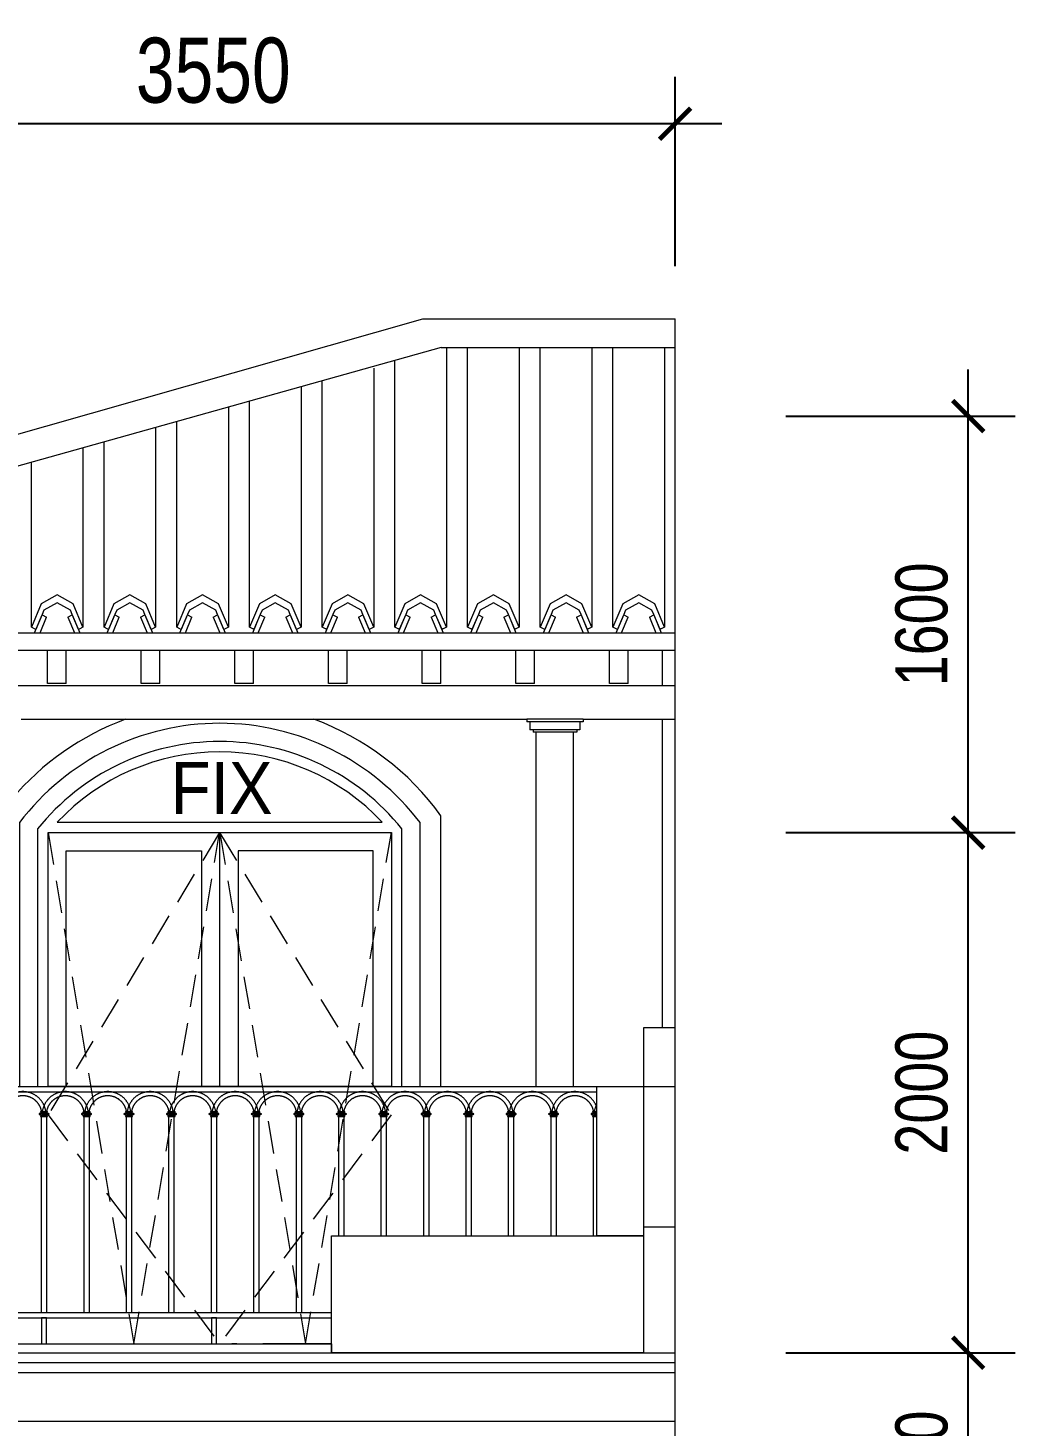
# Model space of a CAD drawing. Header units: millimetres. Extents: x -78046 to 260989, y -99288 to 158505.
# Drawn here: x 215670 to 219463, y 77367 to 82740 of the extents above; entities that cross this region are included whole.
import ezdxf
from ezdxf.xclip import XClip

# ---------------------------------------------------------------- set-up
doc = ezdxf.new("R2010")
doc.units = ezdxf.units.MM
doc.header["$LTSCALE"] = 100
doc.header["$XCLIPFRAME"] = 0
doc.header["$PDMODE"] = 98
doc.linetypes.add('HIDDEN', pattern=[0.375, 0.25, -0.125])
doc.layers.get('Defpoints').update_dxf_attribs({"lineweight": 13})
for name, color, linetype, lineweight in [('-DIM', 9, 'Continuous', 13), ('-DOOR', 137, 'Continuous', 9), ('-HATCH', 8, 'Continuous', 5), ('-HIDE', 3, 'HIDDEN', 13), ('-LINE1', 7, 'Continuous', 18), ('-LINE2', 252, 'Continuous', 9), ('-TEXT', 7, 'Continuous', 15)]:
    doc.layers.add(name, color=color, linetype=linetype, lineweight=lineweight)
doc.styles.add('AVANH', font='VHAVAN_2.TTF', dxfattribs={"width": 0.8})
doc.styles.add('X-5M-DH-TUM1$0$AVANTH', font='arial.ttf', dxfattribs={"width": 0.9})
doc.dimstyles.new('C_100A3', dxfattribs={"dimscale": 100, "dimtxt": 2.5, "dimasz": 1.2, "dimexe": 1.8, "dimexo": 0, "dimgap": 0.75, "dimtad": 1, "dimdec": 0, "dimzin": 0, "dimdsep": 46, "dimtxsty": 'AVANH', "dimblk": 'ARCHTICK', "dimcen": 0, "dimdle": 1.8, "dimclrd": 256, "dimclre": 256, "dimclrt": 7, "dimadec": 0, "dimazin": 0, "dimtfac": 0.0001, "dimtdec": 0, "dimtix": 1, "dimtmove": 2, "dimatfit": 3, "dimldrblk": 'ARCHTICK', "dimfxl": 1.8, "dimtolj": 1, "dimtzin": 0, "dimarcsym": 0})

# ---------------------------------------------------------------- blocks, each defined once
blk = doc.blocks.new('lancan')
for p, q in [((-1.1, 988.8), (6547.2, 988.8)), ((-1.1, 968.8), (6547.2, 968.8)), ((3262.4, 889), (3254.1, 884)), ((3254.1, 884), (3254.1, 882)), ((3264, 884), (3254.1, 884)), ((3254.1, 882), (3262.4, 876.9)), ((3264, 882), (3254.1, 882)), ((3260, 893), (3260, 891)), ((3260, 893), (3264, 893)), ((3260, 891), (3262.4, 891)), ((3260, 874.9), (3260, 872.9)), ((3260, 874.9), (3262.4, 874.9)), ((3260, 872.9), (3264, 872.9)), ((3262.4, 891), (3262.4, 889)), ((3262.4, 891), (3264, 891)), ((3262.4, 889), (3284.8, 889)), ((3262.4, 876.9), (3262.4, 874.9)), ((3262.4, 876.9), (3284.8, 876.9)), ((3262.4, 874.9), (3264, 874.9)), ((3264, 893), (3283.2, 893)), ((3283.2, 891), (3264, 891)), ((3264, 882), (3264, 884)), ((3264, 884), (3283.2, 884)), ((3264, 882), (3283.2, 882)), ((3283.2, 874.9), (3264, 874.9)), ((3264, 120), (3264, 872.9)), ((3264, 872.9), (3283.2, 872.9)), ((3283.2, 893), (3287.2, 893)), ((3283.2, 891), (3284.8, 891)), ((3283.2, 884), (3283.2, 882)), ((3283.2, 884), (3293, 884)), ((3283.2, 882), (3293, 882)), ((3283.2, 874.9), (3284.8, 874.9)), ((3283.2, 872.9), (3283.2, 120)), ((3283.2, 872.9), (3287.2, 872.9)), ((3284.8, 889), (3284.8, 891)), ((3284.8, 891), (3287.2, 891)), ((3293, 884), (3284.8, 889)), ((3284.8, 876.9), (3293, 882)), ((3284.8, 874.9), (3284.8, 876.9)), ((3284.8, 874.9), (3287.2, 874.9)), ((3287.2, 891), (3287.2, 893)), ((3287.2, 872.9), (3287.2, 874.9)), ((3293, 882), (3293, 884)), ((3425.6, 889), (3417.3, 884)), ((3417.3, 884), (3417.3, 882)), ((3427.2, 884), (3417.3, 884)), ((3417.3, 882), (3425.6, 876.9)), ((3427.2, 882), (3417.3, 882)), ((3423.2, 893), (3423.2, 891)), ((3423.2, 893), (3427.2, 893)), ((3423.2, 891), (3425.6, 891)), ((3423.2, 874.9), (3423.2, 872.9)), ((3423.2, 874.9), (3425.6, 874.9)), ((3423.2, 872.9), (3427.2, 872.9)), ((3425.6, 891), (3425.6, 889)), ((3425.6, 891), (3427.2, 891)), ((3425.6, 889), (3448, 889)), ((3425.6, 876.9), (3425.6, 874.9)), ((3425.6, 876.9), (3448, 876.9)), ((3425.6, 874.9), (3427.2, 874.9)), ((3427.2, 893), (3446.4, 893)), ((3446.4, 891), (3427.2, 891)), ((3427.2, 882), (3427.2, 884)), ((3427.2, 884), (3446.4, 884)), ((3427.2, 882), (3446.4, 882)), ((3446.4, 874.9), (3427.2, 874.9)), ((3427.2, 120), (3427.2, 872.9)), ((3427.2, 872.9), (3446.4, 872.9)), ((3446.4, 893), (3450.4, 893)), ((3446.4, 891), (3448, 891)), ((3446.4, 884), (3446.4, 882)), ((3446.4, 884), (3456.2, 884)), ((3446.4, 882), (3456.2, 882)), ((3446.4, 874.9), (3448, 874.9)), ((3446.4, 872.9), (3446.4, 120)), ((3446.4, 872.9), (3450.4, 872.9)), ((3448, 889), (3448, 891)), ((3448, 891), (3450.4, 891)), ((3456.2, 884), (3448, 889)), ((3448, 876.9), (3456.2, 882)), ((3448, 874.9), (3448, 876.9)), ((3448, 874.9), (3450.4, 874.9)), ((3450.4, 891), (3450.4, 893)), ((3450.4, 872.9), (3450.4, 874.9)), ((3456.2, 882), (3456.2, 884)), ((3588.8, 889), (3580.5, 884)), ((3580.5, 884), (3580.5, 882)), ((3590.4, 884), (3580.5, 884)), ((3580.5, 882), (3588.8, 876.9)), ((3590.4, 882), (3580.5, 882)), ((3586.4, 893), (3586.4, 891)), ((3586.4, 893), (3590.4, 893)), ((3586.4, 891), (3588.8, 891)), ((3586.4, 874.9), (3586.4, 872.9)), ((3586.4, 874.9), (3588.8, 874.9)), ((3586.4, 872.9), (3590.4, 872.9)), ((3588.8, 891), (3588.8, 889)), ((3588.8, 891), (3590.4, 891)), ((3588.8, 889), (3611.2, 889)), ((3588.8, 876.9), (3588.8, 874.9)), ((3588.8, 876.9), (3611.2, 876.9)), ((3588.8, 874.9), (3590.4, 874.9)), ((3590.4, 893), (3609.6, 893)), ((3609.6, 891), (3590.4, 891)), ((3590.4, 882), (3590.4, 884)), ((3590.4, 884), (3609.6, 884)), ((3590.4, 882), (3609.6, 882)), ((3609.6, 874.9), (3590.4, 874.9)), ((3590.4, 120), (3590.4, 872.9)), ((3590.4, 872.9), (3609.6, 872.9)), ((3609.6, 893), (3613.6, 893)), ((3609.6, 891), (3611.2, 891)), ((3609.6, 884), (3609.6, 882)), ((3609.6, 884), (3619.4, 884)), ((3609.6, 882), (3619.4, 882)), ((3609.6, 874.9), (3611.2, 874.9)), ((3609.6, 872.9), (3609.6, 120)), ((3609.6, 872.9), (3613.6, 872.9)), ((3611.2, 889), (3611.2, 891)), ((3611.2, 891), (3613.6, 891)), ((3619.4, 884), (3611.2, 889)), ((3611.2, 876.9), (3619.4, 882)), ((3611.2, 874.9), (3611.2, 876.9)), ((3611.2, 874.9), (3613.6, 874.9)), ((3613.6, 891), (3613.6, 893)), ((3613.6, 872.9), (3613.6, 874.9)), ((3619.4, 882), (3619.4, 884)), ((3752, 889), (3743.7, 884)), ((3743.7, 884), (3743.7, 882)), ((3753.6, 884), (3743.7, 884)), ((3743.7, 882), (3752, 876.9)), ((3753.6, 882), (3743.7, 882)), ((3749.6, 893), (3749.6, 891)), ((3749.6, 893), (3753.6, 893)), ((3749.6, 891), (3752, 891)), ((3749.6, 874.9), (3749.6, 872.9)), ((3749.6, 874.9), (3752, 874.9)), ((3749.6, 872.9), (3753.6, 872.9)), ((3752, 891), (3752, 889)), ((3752, 891), (3753.6, 891)), ((3752, 889), (3774.4, 889)), ((3752, 876.9), (3752, 874.9)), ((3752, 876.9), (3774.4, 876.9)), ((3752, 874.9), (3753.6, 874.9)), ((3753.6, 893), (3772.8, 893)), ((3772.8, 891), (3753.6, 891)), ((3753.6, 882), (3753.6, 884)), ((3753.6, 884), (3772.8, 884)), ((3753.6, 882), (3772.8, 882)), ((3772.8, 874.9), (3753.6, 874.9)), ((3753.6, 120), (3753.6, 872.9)), ((3753.6, 872.9), (3772.8, 872.9)), ((3772.8, 893), (3776.8, 893)), ((3772.8, 891), (3774.4, 891)), ((3772.8, 884), (3772.8, 882)), ((3772.8, 884), (3782.6, 884)), ((3772.8, 882), (3782.6, 882)), ((3772.8, 874.9), (3774.4, 874.9)), ((3772.8, 872.9), (3772.8, 120)), ((3772.8, 872.9), (3776.8, 872.9)), ((3774.4, 889), (3774.4, 891)), ((3774.4, 891), (3776.8, 891)), ((3782.6, 884), (3774.4, 889)), ((3774.4, 876.9), (3782.6, 882)), ((3774.4, 874.9), (3774.4, 876.9)), ((3774.4, 874.9), (3776.8, 874.9)), ((3776.8, 891), (3776.8, 893)), ((3776.8, 872.9), (3776.8, 874.9)), ((3782.6, 882), (3782.6, 884)), ((3915.2, 889), (3906.9, 884)), ((3906.9, 884), (3906.9, 882)), ((3916.8, 884), (3906.9, 884)), ((3906.9, 882), (3915.2, 876.9)), ((3916.8, 882), (3906.9, 882)), ((3912.8, 893), (3912.8, 891)), ((3912.8, 893), (3916.8, 893)), ((3912.8, 891), (3915.2, 891)), ((3912.8, 874.9), (3912.8, 872.9)), ((3912.8, 874.9), (3915.2, 874.9)), ((3912.8, 872.9), (3916.8, 872.9)), ((3915.2, 891), (3915.2, 889)), ((3915.2, 891), (3916.8, 891)), ((3915.2, 889), (3937.6, 889)), ((3915.2, 876.9), (3915.2, 874.9)), ((3915.2, 876.9), (3937.6, 876.9)), ((3915.2, 874.9), (3916.8, 874.9)), ((3916.8, 893), (3936, 893)), ((3936, 891), (3916.8, 891)), ((3916.8, 882), (3916.8, 884)), ((3916.8, 884), (3936, 884)), ((3916.8, 882), (3936, 882)), ((3936, 874.9), (3916.8, 874.9)), ((3916.8, 120), (3916.8, 872.9)), ((3916.8, 872.9), (3936, 872.9)), ((3936, 893), (3940, 893)), ((3936, 891), (3937.6, 891)), ((3936, 884), (3936, 882)), ((3936, 884), (3945.8, 884)), ((3936, 882), (3945.8, 882)), ((3936, 874.9), (3937.6, 874.9)), ((3936, 872.9), (3936, 120)), ((3936, 872.9), (3940, 872.9)), ((3937.6, 889), (3937.6, 891)), ((3937.6, 891), (3940, 891)), ((3945.8, 884), (3937.6, 889)), ((3937.6, 876.9), (3945.8, 882)), ((3937.6, 874.9), (3937.6, 876.9)), ((3937.6, 874.9), (3940, 874.9)), ((3940, 891), (3940, 893)), ((3940, 872.9), (3940, 874.9)), ((3945.8, 882), (3945.8, 884)), ((4078.4, 889), (4070.1, 884)), ((4070.1, 884), (4070.1, 882)), ((4080, 884), (4070.1, 884)), ((4070.1, 882), (4078.4, 876.9)), ((4080, 882), (4070.1, 882)), ((4076, 893), (4076, 891)), ((4076, 893), (4080, 893)), ((4076, 891), (4078.4, 891)), ((4076, 874.9), (4076, 872.9)), ((4076, 874.9), (4078.4, 874.9)), ((4076, 872.9), (4080, 872.9)), ((4078.4, 891), (4078.4, 889)), ((4078.4, 891), (4080, 891)), ((4078.4, 889), (4100.8, 889)), ((4078.4, 876.9), (4078.4, 874.9)), ((4078.4, 876.9), (4100.8, 876.9)), ((4078.4, 874.9), (4080, 874.9)), ((4080, 893), (4099.2, 893)), ((4099.2, 891), (4080, 891)), ((4080, 882), (4080, 884)), ((4080, 884), (4099.2, 884)), ((4080, 882), (4099.2, 882)), ((4099.2, 874.9), (4080, 874.9)), ((4080, 120), (4080, 872.9)), ((4080, 872.9), (4099.2, 872.9)), ((4099.2, 893), (4103.2, 893)), ((4099.2, 891), (4100.8, 891)), ((4099.2, 884), (4099.2, 882)), ((4099.2, 884), (4109, 884)), ((4099.2, 882), (4109, 882)), ((4099.2, 874.9), (4100.8, 874.9)), ((4099.2, 872.9), (4099.2, 120)), ((4099.2, 872.9), (4103.2, 872.9)), ((4100.8, 889), (4100.8, 891)), ((4100.8, 891), (4103.2, 891)), ((4109, 884), (4100.8, 889)), ((4100.8, 876.9), (4109, 882)), ((4100.8, 874.9), (4100.8, 876.9)), ((4100.8, 874.9), (4103.2, 874.9)), ((4103.2, 891), (4103.2, 893)), ((4103.2, 872.9), (4103.2, 874.9)), ((4109, 882), (4109, 884)), ((4241.6, 889), (4233.3, 884)), ((4233.3, 884), (4233.3, 882)), ((4243.2, 884), (4233.3, 884)), ((4233.3, 882), (4241.6, 876.9)), ((4243.2, 882), (4233.3, 882)), ((4239.2, 893), (4239.2, 891)), ((4239.2, 893), (4243.2, 893)), ((4239.2, 891), (4241.6, 891)), ((4239.2, 874.9), (4239.2, 872.9)), ((4239.2, 874.9), (4241.6, 874.9)), ((4239.2, 872.9), (4243.2, 872.9)), ((4241.6, 891), (4241.6, 889)), ((4241.6, 891), (4243.2, 891)), ((4241.6, 889), (4264, 889)), ((4241.6, 876.9), (4241.6, 874.9)), ((4241.6, 876.9), (4264, 876.9)), ((4241.6, 874.9), (4243.2, 874.9)), ((4243.2, 893), (4262.4, 893)), ((4262.4, 891), (4243.2, 891)), ((4243.2, 882), (4243.2, 884)), ((4243.2, 884), (4262.4, 884)), ((4243.2, 882), (4262.4, 882)), ((4262.4, 874.9), (4243.2, 874.9)), ((4243.2, 120), (4243.2, 872.9)), ((4243.2, 872.9), (4262.4, 872.9)), ((4262.4, 893), (4266.4, 893)), ((4262.4, 891), (4264, 891)), ((4262.4, 884), (4262.4, 882)), ((4262.4, 884), (4272.2, 884)), ((4262.4, 882), (4272.2, 882)), ((4262.4, 874.9), (4264, 874.9)), ((4262.4, 872.9), (4262.4, 120)), ((4262.4, 872.9), (4266.4, 872.9)), ((4264, 889), (4264, 891)), ((4264, 891), (4266.4, 891)), ((4272.2, 884), (4264, 889)), ((4264, 876.9), (4272.2, 882)), ((4264, 874.9), (4264, 876.9)), ((4264, 874.9), (4266.4, 874.9)), ((4266.4, 891), (4266.4, 893)), ((4266.4, 872.9), (4266.4, 874.9)), ((4272.2, 882), (4272.2, 884)), ((4404.8, 889), (4396.5, 884)), ((4396.5, 884), (4396.5, 882)), ((4406.4, 884), (4396.5, 884)), ((4396.5, 882), (4404.8, 876.9)), ((4406.4, 882), (4396.5, 882)), ((4402.4, 893), (4402.4, 891)), ((4402.4, 893), (4406.4, 893)), ((4402.4, 891), (4404.8, 891)), ((4402.4, 874.9), (4402.4, 872.9)), ((4402.4, 874.9), (4404.8, 874.9)), ((4402.4, 872.9), (4406.4, 872.9)), ((4404.8, 891), (4404.8, 889)), ((4404.8, 891), (4406.4, 891)), ((4404.8, 889), (4427.1, 889)), ((4404.8, 876.9), (4404.8, 874.9)), ((4404.8, 876.9), (4427.1, 876.9)), ((4404.8, 874.9), (4406.4, 874.9)), ((4406.4, 893), (4425.6, 893)), ((4425.6, 891), (4406.4, 891)), ((4406.4, 882), (4406.4, 884)), ((4406.4, 884), (4425.6, 884)), ((4406.4, 882), (4425.6, 882)), ((4425.6, 874.9), (4406.4, 874.9)), ((4406.4, 120), (4406.4, 872.9)), ((4406.4, 872.9), (4425.6, 872.9)), ((4425.6, 893), (4429.5, 893)), ((4425.6, 891), (4427.1, 891)), ((4425.6, 884), (4425.6, 882)), ((4425.6, 884), (4435.4, 884)), ((4425.6, 882), (4435.4, 882)), ((4425.6, 874.9), (4427.1, 874.9)), ((4425.6, 872.9), (4425.6, 120)), ((4425.6, 872.9), (4429.5, 872.9)), ((4427.1, 889), (4427.1, 891)), ((4427.1, 891), (4429.5, 891)), ((4435.4, 884), (4427.1, 889)), ((4427.1, 876.9), (4435.4, 882)), ((4427.1, 874.9), (4427.1, 876.9)), ((4427.1, 874.9), (4429.5, 874.9)), ((4429.5, 891), (4429.5, 893)), ((4429.5, 872.9), (4429.5, 874.9)), ((4435.4, 882), (4435.4, 884)), ((4568, 889), (4559.7, 884)), ((4559.7, 884), (4559.7, 882)), ((4569.6, 884), (4559.7, 884)), ((4559.7, 882), (4568, 876.9)), ((4569.6, 882), (4559.7, 882)), ((4565.6, 893), (4565.6, 891)), ((4565.6, 893), (4569.6, 893)), ((4565.6, 891), (4568, 891)), ((4565.6, 874.9), (4565.6, 872.9)), ((4565.6, 874.9), (4568, 874.9)), ((4565.6, 872.9), (4569.6, 872.9)), ((4568, 891), (4568, 889)), ((4568, 891), (4569.6, 891)), ((4568, 889), (4590.3, 889)), ((4568, 876.9), (4568, 874.9)), ((4568, 876.9), (4590.3, 876.9)), ((4568, 874.9), (4569.6, 874.9)), ((4569.6, 893), (4588.8, 893)), ((4588.8, 891), (4569.6, 891)), ((4569.6, 882), (4569.6, 884)), ((4569.6, 884), (4588.8, 884)), ((4569.6, 882), (4588.8, 882)), ((4588.8, 874.9), (4569.6, 874.9)), ((4569.6, 120), (4569.6, 872.9)), ((4569.6, 872.9), (4588.8, 872.9)), ((4588.8, 893), (4592.7, 893)), ((4588.8, 891), (4590.3, 891)), ((4588.8, 884), (4588.8, 882)), ((4588.8, 884), (4598.6, 884)), ((4588.8, 882), (4598.6, 882)), ((4588.8, 874.9), (4590.3, 874.9)), ((4588.8, 872.9), (4588.8, 120)), ((4588.8, 872.9), (4592.7, 872.9)), ((4590.3, 889), (4590.3, 891)), ((4590.3, 891), (4592.7, 891)), ((4598.6, 884), (4590.3, 889)), ((4590.3, 876.9), (4598.6, 882)), ((4590.3, 874.9), (4590.3, 876.9)), ((4590.3, 874.9), (4592.7, 874.9)), ((4592.7, 891), (4592.7, 893)), ((4592.7, 872.9), (4592.7, 874.9)), ((4598.6, 882), (4598.6, 884)), ((4731.2, 889), (4722.9, 884)), ((4722.9, 884), (4722.9, 882)), ((4732.8, 884), (4722.9, 884)), ((4722.9, 882), (4731.2, 876.9)), ((4732.8, 882), (4722.9, 882)), ((4728.8, 893), (4728.8, 891)), ((4728.8, 893), (4732.8, 893)), ((4728.8, 891), (4731.2, 891)), ((4728.8, 874.9), (4728.8, 872.9)), ((4728.8, 874.9), (4731.2, 874.9)), ((4728.8, 872.9), (4732.8, 872.9)), ((4731.2, 891), (4731.2, 889)), ((4731.2, 891), (4732.8, 891)), ((4731.2, 889), (4753.5, 889)), ((4731.2, 876.9), (4731.2, 874.9)), ((4731.2, 876.9), (4753.5, 876.9)), ((4731.2, 874.9), (4732.8, 874.9)), ((4732.8, 893), (4752, 893)), ((4752, 891), (4732.8, 891)), ((4732.8, 882), (4732.8, 884)), ((4732.8, 884), (4752, 884)), ((4732.8, 882), (4752, 882)), ((4752, 874.9), (4732.8, 874.9)), ((4732.8, 120), (4732.8, 872.9)), ((4732.8, 872.9), (4752, 872.9)), ((4752, 893), (4755.9, 893)), ((4752, 891), (4753.5, 891)), ((4752, 884), (4752, 882)), ((4752, 884), (4761.8, 884)), ((4752, 882), (4761.8, 882)), ((4752, 874.9), (4753.5, 874.9)), ((4752, 872.9), (4752, 120)), ((4752, 872.9), (4755.9, 872.9)), ((4753.5, 889), (4753.5, 891)), ((4753.5, 891), (4755.9, 891)), ((4761.8, 884), (4753.5, 889)), ((4753.5, 876.9), (4761.8, 882)), ((4753.5, 874.9), (4753.5, 876.9)), ((4753.5, 874.9), (4755.9, 874.9)), ((4755.9, 891), (4755.9, 893)), ((4755.9, 872.9), (4755.9, 874.9)), ((4761.8, 882), (4761.8, 884)), ((4894.4, 889), (4886.1, 884)), ((4886.1, 884), (4886.1, 882)), ((4896, 884), (4886.1, 884)), ((4886.1, 882), (4894.4, 876.9)), ((4896, 882), (4886.1, 882)), ((4892, 893), (4892, 891)), ((4892, 893), (4896, 893)), ((4892, 891), (4894.4, 891)), ((4892, 874.9), (4892, 872.9)), ((4892, 874.9), (4894.4, 874.9)), ((4892, 872.9), (4896, 872.9)), ((4894.4, 891), (4894.4, 889)), ((4894.4, 891), (4896, 891)), ((4894.4, 889), (4916.7, 889)), ((4894.4, 876.9), (4894.4, 874.9)), ((4894.4, 876.9), (4916.7, 876.9)), ((4894.4, 874.9), (4896, 874.9)), ((4896, 893), (4915.2, 893)), ((4915.2, 891), (4896, 891)), ((4896, 882), (4896, 884)), ((4896, 884), (4915.2, 884)), ((4896, 882), (4915.2, 882)), ((4915.2, 874.9), (4896, 874.9)), ((4896, 120), (4896, 872.9)), ((4896, 872.9), (4915.2, 872.9)), ((4915.2, 893), (4919.1, 893)), ((4915.2, 891), (4916.7, 891)), ((4915.2, 884), (4915.2, 882)), ((4915.2, 884), (4925, 884)), ((4915.2, 882), (4925, 882)), ((4915.2, 874.9), (4916.7, 874.9)), ((4915.2, 872.9), (4915.2, 120)), ((4915.2, 872.9), (4919.1, 872.9)), ((4916.7, 889), (4916.7, 891)), ((4916.7, 891), (4919.1, 891)), ((4925, 884), (4916.7, 889)), ((4916.7, 876.9), (4925, 882)), ((4916.7, 874.9), (4916.7, 876.9)), ((4916.7, 874.9), (4919.1, 874.9)), ((4919.1, 891), (4919.1, 893)), ((4919.1, 872.9), (4919.1, 874.9)), ((4925, 882), (4925, 884)), ((5057.6, 889), (5049.3, 884)), ((5049.3, 884), (5049.3, 882)), ((5059.2, 884), (5049.3, 884)), ((5049.3, 882), (5057.6, 876.9)), ((5059.2, 882), (5049.3, 882)), ((5055.2, 893), (5055.2, 891)), ((5055.2, 893), (5059.2, 893)), ((5055.2, 891), (5057.6, 891)), ((5055.2, 874.9), (5055.2, 872.9)), ((5055.2, 874.9), (5057.6, 874.9)), ((5055.2, 872.9), (5059.2, 872.9)), ((5057.6, 891), (5057.6, 889)), ((5057.6, 891), (5059.2, 891)), ((5057.6, 889), (5079.9, 889)), ((5057.6, 876.9), (5057.6, 874.9)), ((5057.6, 876.9), (5079.9, 876.9)), ((5057.6, 874.9), (5059.2, 874.9)), ((5059.2, 893), (5078.4, 893)), ((5078.4, 891), (5059.2, 891)), ((5059.2, 882), (5059.2, 884)), ((5059.2, 884), (5078.4, 884)), ((5059.2, 882), (5078.4, 882)), ((5078.4, 874.9), (5059.2, 874.9)), ((5059.2, 120), (5059.2, 872.9)), ((5059.2, 872.9), (5078.4, 872.9)), ((5078.4, 893), (5082.3, 893)), ((5078.4, 891), (5079.9, 891)), ((5078.4, 884), (5078.4, 882)), ((5078.4, 884), (5088.2, 884)), ((5078.4, 882), (5088.2, 882)), ((5078.4, 874.9), (5079.9, 874.9)), ((5078.4, 872.9), (5078.4, 120)), ((5078.4, 872.9), (5082.3, 872.9)), ((5079.9, 889), (5079.9, 891)), ((5079.9, 891), (5082.3, 891)), ((5088.2, 884), (5079.9, 889)), ((5079.9, 876.9), (5088.2, 882)), ((5079.9, 874.9), (5079.9, 876.9)), ((5079.9, 874.9), (5082.3, 874.9)), ((5082.3, 891), (5082.3, 893)), ((5082.3, 872.9), (5082.3, 874.9)), ((5088.2, 882), (5088.2, 884)), ((5220.8, 889), (5212.5, 884)), ((5212.5, 884), (5212.5, 882)), ((5222.4, 884), (5212.5, 884)), ((5212.5, 882), (5220.8, 876.9)), ((5222.4, 882), (5212.5, 882)), ((5218.4, 893), (5218.4, 891)), ((5218.4, 893), (5222.4, 893)), ((5218.4, 891), (5220.8, 891)), ((5218.4, 874.9), (5218.4, 872.9)), ((5218.4, 874.9), (5220.8, 874.9)), ((5218.4, 872.9), (5222.4, 872.9)), ((5220.8, 891), (5220.8, 889)), ((5220.8, 891), (5222.4, 891)), ((5220.8, 889), (5243.1, 889)), ((5220.8, 876.9), (5220.8, 874.9)), ((5220.8, 876.9), (5243.1, 876.9)), ((5220.8, 874.9), (5222.4, 874.9)), ((5222.4, 893), (5241.6, 893)), ((5241.6, 891), (5222.4, 891)), ((5222.4, 882), (5222.4, 884)), ((5222.4, 884), (5241.6, 884)), ((5222.4, 882), (5241.6, 882)), ((5241.6, 874.9), (5222.4, 874.9)), ((5222.4, 120), (5222.4, 872.9)), ((5222.4, 872.9), (5241.6, 872.9)), ((5241.6, 893), (5245.5, 893)), ((5241.6, 891), (5243.1, 891)), ((5241.6, 884), (5241.6, 882)), ((5241.6, 884), (5251.4, 884)), ((5241.6, 882), (5251.4, 882)), ((5241.6, 874.9), (5243.1, 874.9)), ((5241.6, 872.9), (5241.6, 120)), ((5241.6, 872.9), (5245.5, 872.9)), ((5243.1, 889), (5243.1, 891)), ((5243.1, 891), (5245.5, 891)), ((5251.4, 884), (5243.1, 889)), ((5243.1, 876.9), (5251.4, 882)), ((5243.1, 874.9), (5243.1, 876.9)), ((5243.1, 874.9), (5245.5, 874.9)), ((5245.5, 891), (5245.5, 893)), ((5245.5, 872.9), (5245.5, 874.9)), ((5251.4, 882), (5251.4, 884)), ((5384, 889), (5375.7, 884)), ((5375.7, 884), (5375.7, 882)), ((5385.6, 884), (5375.7, 884)), ((5375.7, 882), (5384, 876.9)), ((5385.6, 882), (5375.7, 882)), ((5381.6, 893), (5381.6, 891)), ((5381.6, 893), (5385.6, 893)), ((5381.6, 891), (5384, 891)), ((5381.6, 874.9), (5381.6, 872.9)), ((5381.6, 874.9), (5384, 874.9)), ((5381.6, 872.9), (5385.6, 872.9)), ((5384, 891), (5384, 889)), ((5384, 891), (5385.6, 891)), ((5384, 889), (5406.3, 889)), ((5384, 876.9), (5384, 874.9)), ((5384, 876.9), (5406.3, 876.9)), ((5384, 874.9), (5385.6, 874.9)), ((5385.6, 893), (5404.8, 893)), ((5404.8, 891), (5385.6, 891)), ((5385.6, 882), (5385.6, 884)), ((5385.6, 884), (5404.8, 884)), ((5385.6, 882), (5404.8, 882)), ((5404.8, 874.9), (5385.6, 874.9)), ((5385.6, 120), (5385.6, 872.9)), ((5385.6, 872.9), (5404.8, 872.9)), ((-1.1, 120), (6547.2, 120)), ((-1.1, 100), (6547.2, 100)), ((-1.1, 0), (6547.2, 0))]:
    blk.add_line(p, q)
for points in [[(3283.2, 100), (3264, 100), (3264, 0), (3283.2, 0)], [(3936, 100), (3916.8, 100), (3916.8, 0), (3936, 0)]]:
    blk.add_lwpolyline(points, close=True)
for centre, radius, start, end in [((3192, 879.8), 89.2, 8.5304, 171.4696), ((3355.2, 879.8), 89.2, 8.5304, 171.4696), ((3518.4, 879.8), 89.2, 8.5304, 171.4696), ((3681.6, 879.8), 89.2, 8.5304, 171.4696), ((3844.8, 879.8), 89.2, 8.5304, 171.4696), ((4008, 879.8), 89.2, 8.5304, 171.4696), ((4171.2, 879.8), 89.2, 8.5304, 171.4696), ((4334.4, 879.8), 89.2, 8.5304, 171.4696), ((4497.6, 879.8), 89.2, 8.5304, 171.4696), ((4660.8, 879.8), 89.2, 8.5304, 171.4696), ((4824, 879.8), 89.2, 8.5304, 171.4696), ((4987.2, 879.8), 89.2, 8.5304, 171.4696), ((5150.4, 879.8), 89.2, 8.5304, 171.4696), ((5313.6, 879.8), 89.2, 8.5304, 171.4696), ((5476.8, 879.8), 89.2, 8.5304, 171.4696), ((3192, 879.8), 73.2, 10.4137, 169.5863), ((3355.2, 879.8), 73.2, 10.4137, 169.5863), ((3518.4, 879.8), 73.2, 10.4137, 169.5863), ((3681.6, 879.8), 73.2, 10.4137, 169.5863), ((3844.8, 879.8), 73.2, 10.4137, 169.5863), ((4008, 879.8), 73.2, 10.4137, 169.5863), ((4171.2, 879.8), 73.2, 10.4137, 169.5863), ((4334.4, 879.8), 73.2, 10.4137, 169.5863), ((4497.6, 879.8), 73.2, 10.4137, 169.5863), ((4660.8, 879.8), 73.2, 10.4137, 169.5863), ((4824, 879.8), 73.2, 10.4137, 169.5863), ((4987.2, 879.8), 73.2, 10.4137, 169.5863), ((5150.4, 879.8), 73.2, 10.4137, 169.5863), ((5313.6, 879.8), 73.2, 10.4137, 169.5863)]:
    blk.add_arc(centre, radius, start, end)
blk = doc.blocks.new('_ARCHTICK')
at = {"const_width": 0.15}
blk.add_lwpolyline([(-0.5, -0.5), (0.5, 0.5)], dxfattribs=at)
blk = doc.blocks.new('*D585')
at = {"layer": 'Defpoints', "lineweight": -2, "transparency": 16777216}
for p, q in [((214606.9, 81824.5), (214606.9, 82551.7)), ((218156.9, 81824.5), (218156.9, 82551.7)), ((218336.9, 82371.7), (214426.9, 82371.7))]:
    blk.add_line(p, q, dxfattribs=at)
at = {"layer": 'Defpoints', "color": 0, "transparency": 16777216}
for p in [(214606.9, 82371.7), (214606.9, 81824.5), (218156.9, 81824.5)]:
    blk.add_point(p, dxfattribs=at)
at = {"layer": 'Defpoints', "lineweight": -2, "transparency": 16777216, "xscale": 120, "yscale": 120, "zscale": 120, "rotation": 180}
blk.add_blockref('_ARCHTICK', (214606.9, 82371.7), dxfattribs=at)
at = {"layer": 'Defpoints', "lineweight": -2, "transparency": 16777216, "xscale": 120, "yscale": 120, "zscale": 120}
blk.add_blockref('_ARCHTICK', (218156.9, 82371.7), dxfattribs=at)
at = {"layer": 'Defpoints', "color": 7, "transparency": 16777216, "insert": (216381.9, 82576), "char_height": 250, "attachment_point": 5, "style": 'AVANH'}
blk.add_mtext('\\A1;3550', dxfattribs=at)
blk = doc.blocks.new('*D570')
at = {"layer": '-DIM', "lineweight": -2, "transparency": 16777216}
for p, q in [((219283.5, 76667.8), (219283.5, 77828)), ((218582.7, 77648), (219463.5, 77648)), ((218582.7, 76847.8), (219463.5, 76847.8))]:
    blk.add_line(p, q, dxfattribs=at)
at = {"layer": 'Defpoints', "color": 0, "transparency": 16777216}
for p in [(218582.7, 77648), (219283.5, 77648), (218582.7, 76847.8)]:
    blk.add_point(p, dxfattribs=at)
at = {"layer": '-DIM', "lineweight": -2, "transparency": 16777216, "xscale": 120, "yscale": 120, "zscale": 120}
for p, rotation in [((219283.5, 77648), 90), ((219283.5, 76847.8), 270)]:
    blk.add_blockref('_ARCHTICK', p, dxfattribs=dict(at, rotation=rotation))
at = {"layer": '-DIM', "color": 7, "transparency": 16777216, "insert": (219105, 77247.9), "char_height": 200, "attachment_point": 5, "rotation": 90, "style": 'AVANH'}
blk.add_mtext('\\A1;800', dxfattribs=at)
blk = doc.blocks.new('*D572')
at = {"layer": '-DIM', "lineweight": -2, "transparency": 16777216}
for p, q in [((219283.5, 79467.6), (219283.5, 81428)), ((218582.7, 81248), (219463.5, 81248)), ((218582.7, 79647.6), (219463.5, 79647.6))]:
    blk.add_line(p, q, dxfattribs=at)
at = {"layer": 'Defpoints', "color": 0, "transparency": 16777216}
for p in [(218582.7, 81248), (219283.5, 81248), (218582.7, 79647.6)]:
    blk.add_point(p, dxfattribs=at)
at = {"layer": '-DIM', "lineweight": -2, "transparency": 16777216, "xscale": 120, "yscale": 120, "zscale": 120}
for p, rotation in [((219283.5, 81248), 90), ((219283.5, 79647.6), 270)]:
    blk.add_blockref('_ARCHTICK', p, dxfattribs=dict(at, rotation=rotation))
at = {"layer": '-DIM', "color": 7, "transparency": 16777216, "insert": (219105, 80447.8), "char_height": 200, "attachment_point": 5, "rotation": 90, "style": 'AVANH'}
blk.add_mtext('\\A1;1600', dxfattribs=at)
blk = doc.blocks.new('*D571')
at = {"layer": '-DIM', "lineweight": -2, "transparency": 16777216}
for p, q in [((219283.5, 77468), (219283.5, 79827.6)), ((218582.7, 79647.6), (219463.5, 79647.6)), ((218582.7, 77648), (219463.5, 77648))]:
    blk.add_line(p, q, dxfattribs=at)
at = {"layer": 'Defpoints', "color": 0, "transparency": 16777216}
for p in [(218582.7, 79647.6), (219283.5, 79647.6), (218582.7, 77648)]:
    blk.add_point(p, dxfattribs=at)
at = {"layer": '-DIM', "lineweight": -2, "transparency": 16777216, "xscale": 120, "yscale": 120, "zscale": 120}
for p, rotation in [((219283.5, 79647.6), 90), ((219283.5, 77648), 270)]:
    blk.add_blockref('_ARCHTICK', p, dxfattribs=dict(at, rotation=rotation))
at = {"layer": '-DIM', "color": 7, "transparency": 16777216, "insert": (219105, 78647.8), "char_height": 200, "attachment_point": 5, "rotation": 90, "style": 'AVANH'}
blk.add_mtext('\\A1;2000', dxfattribs=at)

msp = doc.modelspace()

# ---------------------------------------------------------------- linework, layer by layer
at = {"layer": '-DOOR', "lineweight": 9}
for p, q in [((216406.4, 79647.6), (216406.4, 78671.5)), ((215816.9, 79577.6), (216336.4, 79577.6)), ((215816.9, 78671.5), (215816.9, 79577.6)), ((216336.4, 79577.6), (216336.4, 78671.5)), ((216996.9, 79577.6), (216477.4, 79577.6)), ((216477.4, 79577.6), (216477.4, 78671.5)), ((216996.9, 78671.5), (216996.9, 79577.6))]:
    msp.add_line(p, q, dxfattribs=at)
msp.add_lwpolyline([(217176.9, 78671.8), (217176.9, 79686, 0.495675), (215636.9, 79686), (215636.9, 78671.8)], format="xyb", dxfattribs=at)
msp.add_lwpolyline([(215782.2, 79687.6), (217031.5, 79687.6, 0.432261)], format="xyb", close=True, dxfattribs=at)
msp.add_lwpolyline([(215746.9, 79647.6), (217066.9, 79647.6), (217066.9, 78671.8), (215746.9, 78671.8)], close=True, dxfattribs=at)
at = {"layer": '-HATCH'}
for p, q in [((217257.4, 81512.3), (213746.8, 80527)), ((217080, 80437), (217080, 81461)), ((217257.4, 81512.3), (218156.9, 81512.3)), ((217278, 81512.3), (217278, 80437)), ((217359.4, 80437), (217359.4, 81512.3)), ((217557.4, 81512.3), (217557.4, 80437)), ((217638.8, 80437), (217638.8, 81512.3)), ((217836.8, 81512.3), (217836.8, 80437)), ((217918.2, 80437), (217918.2, 81512.3)), ((218116.2, 81512.3), (218116.2, 80437)), ((216998.6, 81432.8), (216998.6, 80437)), ((216719.2, 81361.2), (216719.2, 80437)), ((216800.6, 80437), (216800.6, 81384.1)), ((216521.2, 80437), (216521.2, 81305.6)), ((216439.8, 81282.8), (216439.8, 80437)), ((216160.4, 81204.4), (216160.4, 80437)), ((216241.8, 80437), (216241.8, 81227.2)), ((215962.4, 80437), (215962.4, 81148.8)), ((215881, 81126), (215881, 80437)), ((215683, 80437), (215683, 81070.4)), ((215782, 80561.9), (215720.8, 80527.4)), ((215843.2, 80527.4), (215782, 80561.9)), ((216061.4, 80561.9), (216000.2, 80527.4)), ((216122.6, 80527.4), (216061.4, 80561.9)), ((216340.8, 80561.9), (216279.6, 80527.4)), ((216402, 80527.4), (216340.8, 80561.9)), ((216620.2, 80561.9), (216559, 80527.4)), ((216681.4, 80527.4), (216620.2, 80561.9)), ((216899.6, 80561.9), (216838.4, 80527.4)), ((216960.8, 80527.4), (216899.6, 80561.9)), ((217179, 80561.9), (217117.8, 80527.4)), ((217240.2, 80527.4), (217179, 80561.9)), ((217458.4, 80561.9), (217397.2, 80527.4)), ((217519.6, 80527.4), (217458.4, 80561.9)), ((217737.8, 80561.9), (217676.6, 80527.4)), ((217799, 80527.4), (217737.8, 80561.9)), ((218017.2, 80561.9), (217956, 80527.4)), ((218078.4, 80527.4), (218017.2, 80561.9)), ((215720.8, 80527.4), (215683, 80437)), ((215731.2, 80502.4), (215724.4, 80486.2)), ((215782, 80531), (215731.2, 80502.4)), ((215832.8, 80502.4), (215782, 80531)), ((215839.6, 80486.2), (215832.8, 80502.4)), ((215881, 80437), (215843.2, 80527.4)), ((216000.2, 80527.4), (215962.4, 80437)), ((216010.6, 80502.4), (216003.8, 80486.2)), ((216061.4, 80531), (216010.6, 80502.4)), ((216112.2, 80502.4), (216061.4, 80531)), ((216119, 80486.2), (216112.2, 80502.4)), ((216160.4, 80437), (216122.6, 80527.4)), ((216279.6, 80527.4), (216241.8, 80437)), ((216290, 80502.4), (216283.2, 80486.2)), ((216340.8, 80531), (216290, 80502.4)), ((216391.6, 80502.4), (216340.8, 80531)), ((216398.4, 80486.2), (216391.6, 80502.4)), ((216439.8, 80437), (216402, 80527.4)), ((216559, 80527.4), (216521.2, 80437)), ((216569.4, 80502.4), (216562.6, 80486.2)), ((216620.2, 80531), (216569.4, 80502.4)), ((216671, 80502.4), (216620.2, 80531)), ((216677.8, 80486.2), (216671, 80502.4)), ((216719.2, 80437), (216681.4, 80527.4)), ((216838.4, 80527.4), (216800.6, 80437)), ((216848.8, 80502.4), (216842, 80486.2)), ((216899.6, 80531), (216848.8, 80502.4)), ((216950.4, 80502.4), (216899.6, 80531)), ((216957.2, 80486.2), (216950.4, 80502.4)), ((216998.6, 80437), (216960.8, 80527.4)), ((217117.8, 80527.4), (217080, 80437)), ((217128.2, 80502.4), (217121.4, 80486.2)), ((217179, 80531), (217128.2, 80502.4)), ((217229.8, 80502.4), (217179, 80531)), ((217236.6, 80486.2), (217229.8, 80502.4)), ((217278, 80437), (217240.2, 80527.4)), ((217397.2, 80527.4), (217359.4, 80437)), ((217407.6, 80502.4), (217400.8, 80486.2)), ((217458.4, 80531), (217407.6, 80502.4)), ((217509.2, 80502.4), (217458.4, 80531)), ((217516, 80486.2), (217509.2, 80502.4)), ((217557.4, 80437), (217519.6, 80527.4)), ((217676.6, 80527.4), (217638.8, 80437)), ((217687, 80502.4), (217680.2, 80486.2)), ((217737.8, 80531), (217687, 80502.4)), ((217788.6, 80502.4), (217737.8, 80531)), ((217795.4, 80486.2), (217788.6, 80502.4)), ((217836.8, 80437), (217799, 80527.4)), ((217956, 80527.4), (217918.2, 80437)), ((217966.4, 80502.4), (217959.6, 80486.2)), ((218017.2, 80531), (217966.4, 80502.4)), ((218068, 80502.4), (218017.2, 80531)), ((218074.8, 80486.2), (218068, 80502.4)), ((218116.2, 80437), (218078.4, 80527.4)), ((215695.2, 80414.8), (215724.4, 80484.7)), ((215724.4, 80486.2), (215699.9, 80427.5)), ((215716.1, 80414.8), (215741.3, 80475.2)), ((215724.4, 80486.2), (215724.4, 80484.7)), ((215724.4, 80484.7), (215741.3, 80475.2)), ((215822.7, 80475.2), (215839.6, 80484.7)), ((215822.7, 80475.2), (215847.9, 80414.8)), ((215839.6, 80484.7), (215839.6, 80486.2)), ((215864.1, 80427.5), (215839.6, 80486.2)), ((215839.6, 80484.7), (215868.8, 80414.8)), ((215974.6, 80414.8), (216003.8, 80484.7)), ((216003.8, 80486.2), (215979.3, 80427.5)), ((215995.5, 80414.8), (216020.7, 80475.2)), ((216003.8, 80486.2), (216003.8, 80484.7)), ((216003.8, 80484.7), (216020.7, 80475.2)), ((216102.1, 80475.2), (216119, 80484.7)), ((216102.1, 80475.2), (216127.3, 80414.8)), ((216119, 80484.7), (216119, 80486.2)), ((216143.5, 80427.5), (216119, 80486.2)), ((216119, 80484.7), (216148.2, 80414.8)), ((216254, 80414.8), (216283.2, 80484.7)), ((216283.2, 80486.2), (216258.7, 80427.5)), ((216274.9, 80414.8), (216300.1, 80475.2)), ((216283.2, 80486.2), (216283.2, 80484.7)), ((216283.2, 80484.7), (216300.1, 80475.2)), ((216381.5, 80475.2), (216398.4, 80484.7)), ((216381.5, 80475.2), (216406.7, 80414.8)), ((216398.4, 80484.7), (216398.4, 80486.2)), ((216422.9, 80427.5), (216398.4, 80486.2)), ((216398.4, 80484.7), (216427.6, 80414.8)), ((216533.4, 80414.8), (216562.6, 80484.7)), ((216562.6, 80486.2), (216538.1, 80427.5)), ((216554.3, 80414.8), (216579.5, 80475.2)), ((216562.6, 80486.2), (216562.6, 80484.7)), ((216562.6, 80484.7), (216579.5, 80475.2)), ((216660.9, 80475.2), (216677.8, 80484.7)), ((216660.9, 80475.2), (216686.1, 80414.8)), ((216677.8, 80484.7), (216677.8, 80486.2)), ((216702.3, 80427.5), (216677.8, 80486.2)), ((216677.8, 80484.7), (216707, 80414.8)), ((216812.8, 80414.8), (216842, 80484.7)), ((216842, 80486.2), (216817.5, 80427.5)), ((216833.7, 80414.8), (216858.9, 80475.2)), ((216842, 80486.2), (216842, 80484.7)), ((216842, 80484.7), (216858.9, 80475.2)), ((216940.3, 80475.2), (216957.2, 80484.7)), ((216940.3, 80475.2), (216965.5, 80414.8)), ((216957.2, 80484.7), (216957.2, 80486.2)), ((216981.7, 80427.5), (216957.2, 80486.2)), ((216957.2, 80484.7), (216986.4, 80414.8)), ((217092.2, 80414.8), (217121.4, 80484.7)), ((217121.4, 80486.2), (217096.9, 80427.5)), ((217113.1, 80414.8), (217138.3, 80475.2)), ((217121.4, 80486.2), (217121.4, 80484.7)), ((217121.4, 80484.7), (217138.3, 80475.2)), ((217219.7, 80475.2), (217236.6, 80484.7)), ((217219.7, 80475.2), (217244.9, 80414.8)), ((217236.6, 80484.7), (217236.6, 80486.2)), ((217261.1, 80427.5), (217236.6, 80486.2)), ((217236.6, 80484.7), (217265.8, 80414.8)), ((217371.6, 80414.8), (217400.8, 80484.7)), ((217400.8, 80486.2), (217376.3, 80427.5)), ((217392.5, 80414.8), (217417.7, 80475.2)), ((217400.8, 80486.2), (217400.8, 80484.7)), ((217400.8, 80484.7), (217417.7, 80475.2)), ((217499.1, 80475.2), (217516, 80484.7)), ((217499.1, 80475.2), (217524.3, 80414.8)), ((217516, 80484.7), (217516, 80486.2)), ((217540.5, 80427.5), (217516, 80486.2)), ((217516, 80484.7), (217545.2, 80414.8)), ((217651, 80414.8), (217680.2, 80484.7)), ((217680.2, 80486.2), (217655.7, 80427.5)), ((217671.9, 80414.8), (217697.1, 80475.2)), ((217680.2, 80486.2), (217680.2, 80484.7)), ((217680.2, 80484.7), (217697.1, 80475.2)), ((217778.5, 80475.2), (217795.4, 80484.7)), ((217778.5, 80475.2), (217803.7, 80414.8)), ((217795.4, 80484.7), (217795.4, 80486.2)), ((217819.9, 80427.5), (217795.4, 80486.2)), ((217795.4, 80484.7), (217824.6, 80414.8)), ((217930.4, 80414.8), (217959.6, 80484.7)), ((217959.6, 80486.2), (217935.1, 80427.5)), ((217951.3, 80414.8), (217976.5, 80475.2)), ((217959.6, 80486.2), (217959.6, 80484.7)), ((217959.6, 80484.7), (217976.5, 80475.2)), ((218057.9, 80475.2), (218074.8, 80484.7)), ((218057.9, 80475.2), (218083.1, 80414.8)), ((218074.8, 80484.7), (218074.8, 80486.2)), ((218099.3, 80427.5), (218074.8, 80486.2)), ((218074.8, 80484.7), (218104, 80414.8)), ((215695.2, 80430.1), (215683, 80437)), ((215699.9, 80427.5), (215695.2, 80430.1)), ((215868.8, 80430.1), (215864.1, 80427.5)), ((215881, 80437), (215868.8, 80430.1)), ((215974.6, 80430.1), (215962.4, 80437)), ((215979.3, 80427.5), (215974.6, 80430.1)), ((216148.2, 80430.1), (216143.5, 80427.5)), ((216160.4, 80437), (216148.2, 80430.1)), ((216254, 80430.1), (216241.8, 80437)), ((216258.7, 80427.5), (216254, 80430.1)), ((216427.6, 80430.1), (216422.9, 80427.5)), ((216439.8, 80437), (216427.6, 80430.1)), ((216533.4, 80430.1), (216521.2, 80437)), ((216538.1, 80427.5), (216533.4, 80430.1)), ((216707, 80430.1), (216702.3, 80427.5)), ((216719.2, 80437), (216707, 80430.1)), ((216812.8, 80430.1), (216800.6, 80437)), ((216817.5, 80427.5), (216812.8, 80430.1)), ((216986.4, 80430.1), (216981.7, 80427.5)), ((216998.6, 80437), (216986.4, 80430.1)), ((217092.2, 80430.1), (217080, 80437)), ((217096.9, 80427.5), (217092.2, 80430.1)), ((217265.8, 80430.1), (217261.1, 80427.5)), ((217278, 80437), (217265.8, 80430.1)), ((217371.6, 80430.1), (217359.4, 80437)), ((217376.3, 80427.5), (217371.6, 80430.1)), ((217545.2, 80430.1), (217540.5, 80427.5)), ((217557.4, 80437), (217545.2, 80430.1)), ((217651, 80430.1), (217638.8, 80437)), ((217655.7, 80427.5), (217651, 80430.1)), ((217824.6, 80430.1), (217819.9, 80427.5)), ((217836.8, 80437), (217824.6, 80430.1)), ((217930.4, 80430.1), (217918.2, 80437)), ((217935.1, 80427.5), (217930.4, 80430.1)), ((218104, 80430.1), (218099.3, 80427.5)), ((218116.2, 80437), (218104, 80430.1)), ((215744.9, 80220), (215744.9, 80348)), ((215816.9, 80220), (215816.9, 80348)), ((216104.9, 80220), (216104.9, 80348)), ((216176.9, 80220), (216176.9, 80348)), ((216464.9, 80220), (216464.9, 80348)), ((216536.9, 80220), (216536.9, 80348)), ((216824.9, 80220), (216824.9, 80348)), ((216896.9, 80220), (216896.9, 80348)), ((217184.9, 80220), (217184.9, 80348)), ((217256.9, 80220), (217256.9, 80348)), ((217544.9, 80220), (217544.9, 80348)), ((217616.9, 80220), (217616.9, 80348)), ((217904.9, 80220), (217904.9, 80348)), ((217976.9, 80220), (217976.9, 80348)), ((218106.9, 80348), (218106.9, 80211.1)), ((215816.9, 80220), (215744.9, 80220)), ((216176.9, 80220), (216104.9, 80220)), ((216536.9, 80220), (216464.9, 80220)), ((216896.9, 80220), (216824.9, 80220)), ((217256.9, 80220), (217184.9, 80220)), ((217616.9, 80220), (217544.9, 80220)), ((217976.9, 80220), (217904.9, 80220)), ((218106.9, 80083.1), (218106.9, 78897.8))]:
    msp.add_line(p, q, dxfattribs=at)
at = {"layer": '-HIDE', "ltscale": 5}
for points in [[(216406.4, 79647.6), (215746.9, 78562.4), (216406.4, 77683)], [(215746.9, 79647.6), (216076.6, 77682.9), (216406.4, 79647.6)], [(216406.4, 79647.6), (217065.9, 78562.4), (216406.4, 77683)], [(216406.9, 79647.6), (216736.6, 77682.9), (217066.4, 79647.6)]]:
    msp.add_lwpolyline(points, dxfattribs=at)
at = {"layer": '-LINE1', "color": 0, "lineweight": 20}
for p, q in [((213618.4, 80606.6), (217187.5, 81622.3)), ((217187.5, 81622.3), (218156.9, 81622.3)), ((218156.9, 66748), (218156.9, 81622.3)), ((218156.9, 80413.7), (213656.9, 80413.7)), ((215744.9, 80348), (215456.9, 80348)), ((215816.9, 80348), (215744.9, 80348)), ((216104.9, 80348), (215816.9, 80348)), ((216176.9, 80348), (216104.9, 80348)), ((216464.9, 80348), (216176.9, 80348)), ((216536.9, 80348), (216464.9, 80348)), ((216824.9, 80348), (216536.9, 80348)), ((216896.9, 80348), (216824.9, 80348)), ((217184.9, 80348), (216896.9, 80348)), ((217256.9, 80348), (217184.9, 80348)), ((217544.9, 80348), (217256.9, 80348)), ((217616.9, 80348), (217544.9, 80348)), ((217904.9, 80348), (217616.9, 80348)), ((217976.9, 80348), (217904.9, 80348)), ((218106.9, 80348), (217976.9, 80348)), ((218156.9, 80348), (218106.9, 80348)), ((218156.9, 80211.1), (218156.9, 80348)), ((218106.9, 80211.1), (214646.3, 80211.1)), ((218156.9, 80211.1), (218106.9, 80211.1)), ((218156.9, 80083.1), (218156.9, 80211.1)), ((215643, 80083.1), (217587, 80083.1)), ((217587, 80083.1), (217587, 80073.1)), ((217803, 80083.1), (217587, 80083.1)), ((217599, 80073.1), (217587, 80073.1)), ((217791, 80073.1), (217599, 80073.1)), ((217599, 80073.1), (217599, 80043.1)), ((217791, 80073.1), (217791, 80043.1)), ((217803, 80073.1), (217791, 80073.1)), ((217803, 80083.1), (217803, 80073.1)), ((217803, 80083.1), (218106.9, 80083.1)), ((218106.9, 80083.1), (218156.9, 80083.1)), ((218156.8, 78671.8), (218156.9, 80083.1)), ((217611, 80043.1), (217599, 80043.1)), ((217779, 80043.1), (217611, 80043.1)), ((217611, 80043.1), (217611, 80033.1)), ((217623, 80033.1), (217611, 80033.1)), ((217623, 78671.8), (217623, 80033.1)), ((217767, 80033.1), (217623, 80033.1)), ((217767, 78671.8), (217767, 80033.1)), ((217779, 80033.1), (217767, 80033.1)), ((217779, 80043.1), (217779, 80033.1)), ((217791, 80043.1), (217779, 80043.1)), ((218035.9, 78671.8), (218156.9, 78671.8)), ((218035.8, 78132.3), (218156.9, 78132.3)), ((216712.9, 77803), (216732.1, 77803)), ((216732.1, 77803), (216779, 77803)), ((213477, 77648), (216837, 77648)), ((215607, 77683), (215799.8, 77683)), ((216134.5, 77683), (216191.3, 77683)), ((216191.3, 77683), (216452.8, 77683)), ((216472.8, 77683), (216452.8, 77683)), ((216472.8, 77683), (216572.7, 77683)), ((216629.5, 77683), (216572.7, 77683)), ((216630.4, 77683), (216629.5, 77683)), ((216687.2, 77683), (216630.4, 77683)), ((216837, 77683), (216687.2, 77683)), ((216837, 77648), (216837, 77683)), ((216837, 77648), (218036.9, 77648))]:
    msp.add_line(p, q, dxfattribs=at)
for points in [[(216044.9, 80083.1, 0.129711), (215607, 79776.5, 0.122128)], [(217256.9, 78671.8), (217256.9, 79712.4, 0.14952), (216768.9, 80083.1, 0.141898)], [(217106.9, 78671.8), (217106.9, 79661.9, 0.479669), (215706.9, 79661.9), (215706.9, 78671.8)]]:
    msp.add_lwpolyline(points, format="xyb", dxfattribs=at)
for points in [[(218156.9, 78897.8), (218035.8, 78897.8), (218035.8, 77648), (218156.9, 77648)], [(217855.8, 78671.8), (218035.8, 78671.8), (218035.8, 78098), (217855.8, 78098)], [(216835.9, 78098), (218035.8, 78098), (218035.8, 77648), (216835.9, 77648)]]:
    msp.add_lwpolyline(points, close=True, dxfattribs=at)
at = {"layer": '-LINE2'}
for p, q in [((212156.9, 77610.5), (218156.9, 77610.5)), ((212156.9, 77573), (218156.9, 77573)), ((212156.9, 77385.5), (218156.9, 77385.5))]:
    msp.add_line(p, q, dxfattribs=at)

# ---------------------------------------------------------------- block references
at = {"layer": '-HATCH', "color": 2}
ref = msp.add_blockref('lancan', (212458, 77683), dxfattribs=at)
XClip(ref).set_block_clipping_path([(0.0000222539, 999.6273120516), (-1.092098235, 415.0064992234), (1019.9367937481, 415.0064992234), (1018.9889880492, -34.9935007766), (4377.9074478885, -34.9935007766), (4377.9074478885, 415.0064992234), (5397.8442193827, 415.0064992234), (5397.8442193827, 996.5481841074)])

# ---------------------------------------------------------------- texts
at = {"layer": '-TEXT', "color": 2, "style": 'X-5M-DH-TUM1$0$AVANTH', "width": 0.9}
msp.add_text('FIX', height=200, dxfattribs=at).set_placement((216218.6, 79719.2))

# ---------------------------------------------------------------- dimensions: what is measured, and where the dimension line sits
at = {"layer": '-DIM'}
for base, p1, p2, picture, middle in [((219283.5, 81248), (218582.7, 79647.6), (218582.7, 81248), '*D572', (219105, 80447.8)), ((219283.5, 79647.6), (218582.7, 77648), (218582.7, 79647.6), '*D571', (219105, 78647.8)), ((219283.5, 77648), (218582.7, 76847.8), (218582.7, 77648), '*D570', (219105, 77247.9))]:
    dim = msp.add_linear_dim(base=base, p1=p1, p2=p2, angle=90, dimstyle='C_100A3', override={"dimtxt": 2}, dxfattribs=at)
    dim.commit()
    dim.dimension.update_dxf_attribs({"geometry": picture, "text_midpoint": middle})
at = {"layer": 'Defpoints', "color": 2}
dim = msp.add_linear_dim(base=(214606.9, 82371.7), p1=(218156.9, 81824.5), p2=(214606.9, 81824.5), dimstyle='C_100A3', dxfattribs=at)
dim.commit()
dim.dimension.update_dxf_attribs({"geometry": '*D585', "text_midpoint": (216381.9, 82576)})

doc.saveas('drawing.dxf')
